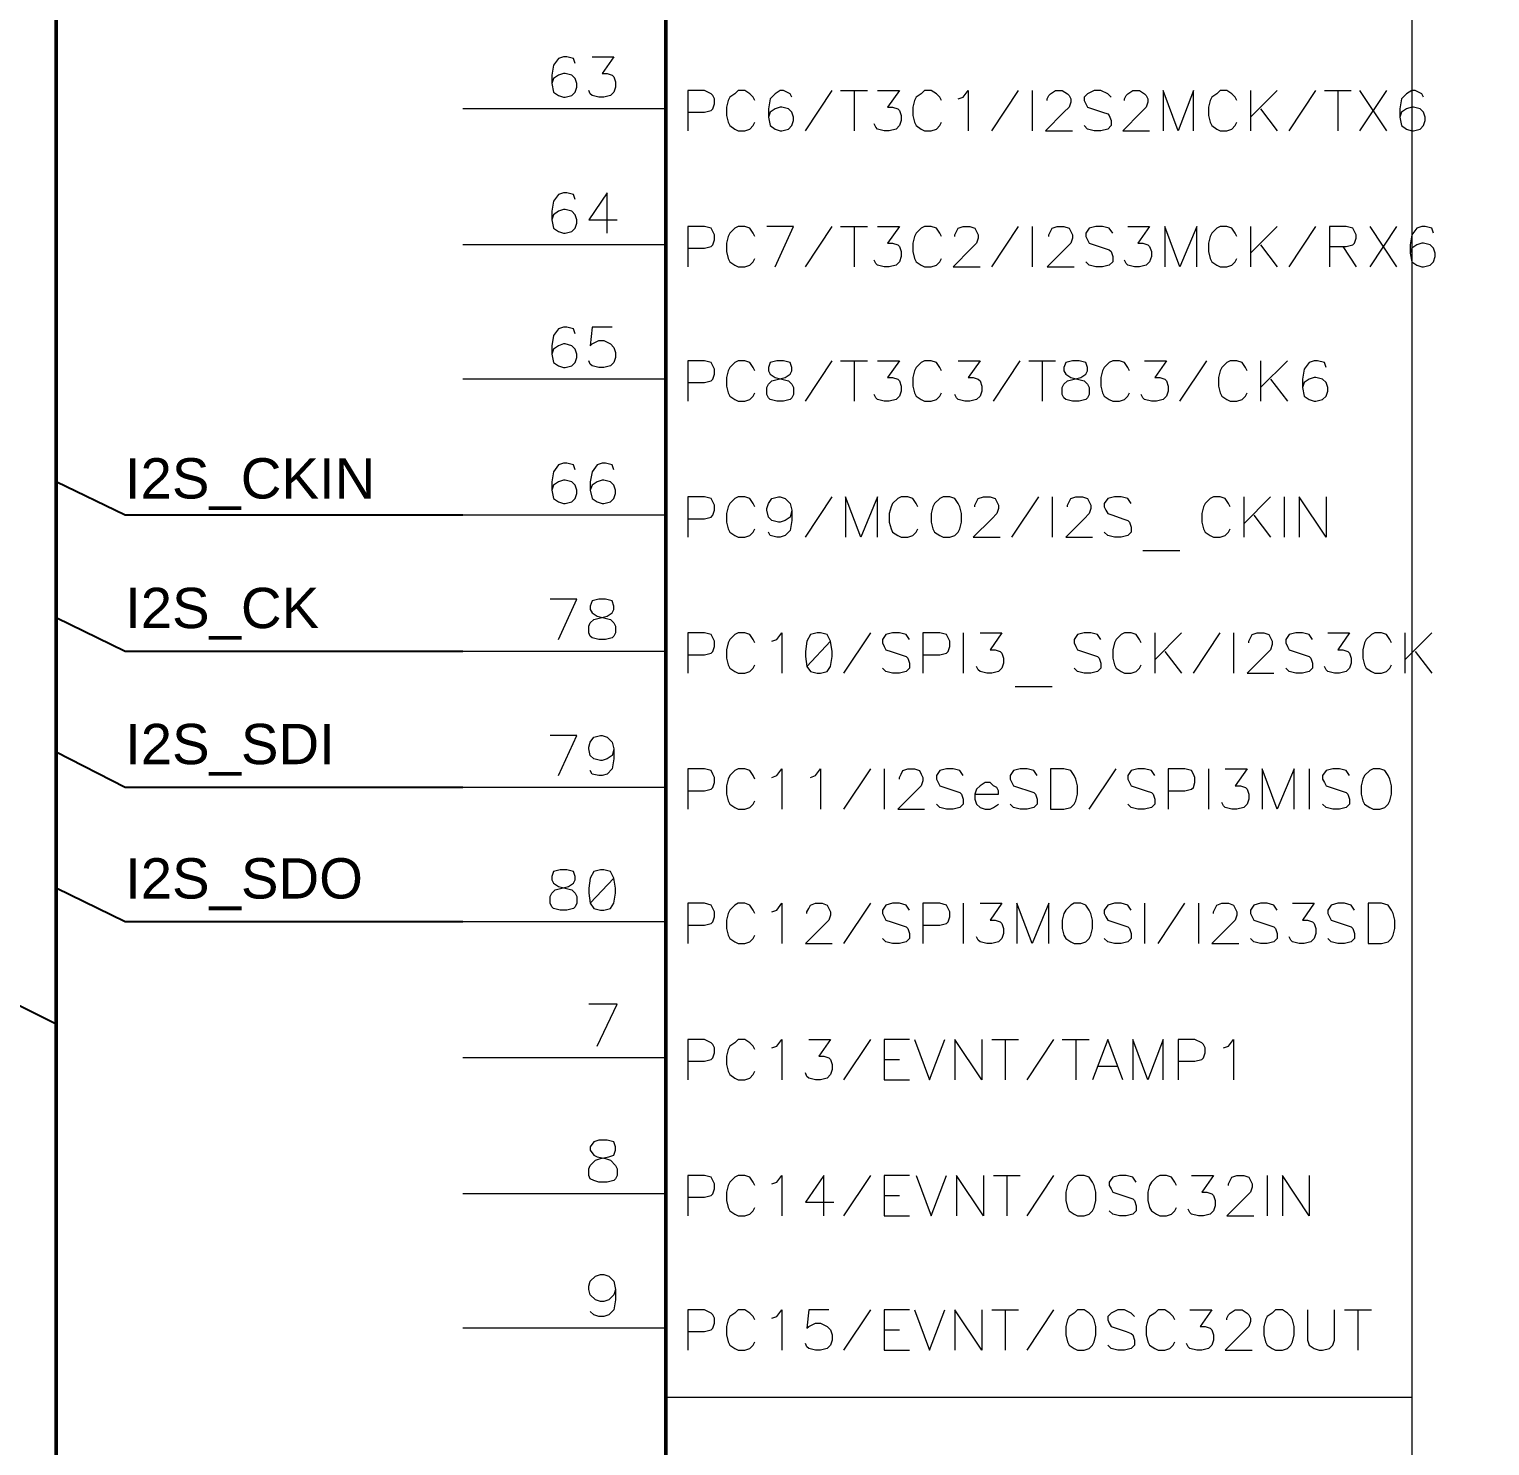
# Model space of a CAD drawing. Header units: millimetres. Extents: x -2024 to 917, y -725 to 13.
# Drawn here: x 778.1 to 814.33, y -153.43 to -118.29 of the extents above; entities that cross this region are included whole.
import ezdxf

# ---------------------------------------------------------------- set-up
doc = ezdxf.new("R2010")
doc.units = ezdxf.units.MM
doc.layers.add('PDF _Геометрия', color=7, linetype='Continuous')
doc.layers.add('Sheet', color=255, linetype='Continuous')
doc.styles.get("Standard").update_dxf_attribs({"font": 'arial.ttf'})

msp = doc.modelspace()

# ---------------------------------------------------------------- linework, layer by layer
at = {"layer": 'PDF _Геометрия', "color": 1, "lineweight": 50}
msp.add_lwpolyline([(839.308, 9.233), (839.308, -162.308), (793.891, -162.308), (793.891, 9.233)], close=True, dxfattribs=at)
at = {"layer": 'PDF _Геометрия', "lineweight": 18}
for points in [[(812.391, 9.233), (812.391, -162.308)], [(791.641, -119.142), (791.6, -119.017), (791.433, -118.975), (791.35, -118.975), (791.225, -119.017), (791.1, -119.183), (791.058, -119.433), (791.058, -119.642), (791.1, -119.85), (791.225, -119.933), (791.35, -119.975), (791.391, -119.975), (791.558, -119.933), (791.641, -119.85), (791.683, -119.725), (791.683, -119.642), (791.641, -119.517), (791.558, -119.433), (791.391, -119.392), (791.35, -119.392), (791.225, -119.433), (791.1, -119.517), (791.058, -119.642)], [(792.058, -118.975), (792.6, -118.975), (792.308, -119.392), (792.433, -119.392), (792.558, -119.433), (792.6, -119.475), (792.641, -119.6), (792.641, -119.725), (792.6, -119.85), (792.516, -119.933), (792.35, -119.975), (792.225, -119.975), (792.058, -119.933), (792.016, -119.892), (791.975, -119.808)], [(794.433, -120.35), (794.85, -120.35), (795.016, -120.308), (795.058, -120.267), (795.1, -120.142), (795.1, -120.017), (795.058, -119.933), (795.016, -119.892), (794.85, -119.808), (794.433, -119.808), (794.433, -120.808)], [(796.1, -120.058), (796.058, -119.975), (795.975, -119.892), (795.85, -119.808), (795.683, -119.808), (795.6, -119.892), (795.475, -119.975), (795.433, -120.058), (795.391, -120.225), (795.391, -120.433), (795.433, -120.6), (795.475, -120.683), (795.6, -120.767), (795.683, -120.808), (795.85, -120.808), (795.975, -120.767), (796.058, -120.683), (796.1, -120.6)], [(797.016, -119.975), (796.975, -119.892), (796.808, -119.808), (796.725, -119.808), (796.6, -119.892), (796.475, -120.017), (796.433, -120.267), (796.433, -120.475), (796.475, -120.683), (796.6, -120.767), (796.725, -120.808), (796.766, -120.808), (796.933, -120.767), (797.016, -120.683), (797.058, -120.558), (797.058, -120.475), (797.016, -120.35), (796.933, -120.267), (796.766, -120.225), (796.725, -120.225), (796.6, -120.267), (796.475, -120.35), (796.433, -120.475)], [(797.35, -120.808), (798.016, -119.808)], [(798.225, -119.808), (798.891, -119.808)], [(798.558, -119.808), (798.558, -120.808)], [(799.141, -119.808), (799.683, -119.808), (799.391, -120.225), (799.516, -120.225), (799.641, -120.267), (799.683, -120.308), (799.725, -120.433), (799.725, -120.558), (799.683, -120.683), (799.6, -120.767), (799.433, -120.808), (799.308, -120.808), (799.141, -120.767), (799.1, -120.725), (799.058, -120.642)], [(800.725, -120.058), (800.683, -119.975), (800.6, -119.892), (800.475, -119.808), (800.308, -119.808), (800.225, -119.892), (800.1, -119.975), (800.058, -120.058), (800.016, -120.225), (800.016, -120.433), (800.058, -120.6), (800.1, -120.683), (800.225, -120.767), (800.308, -120.808), (800.475, -120.808), (800.6, -120.767), (800.683, -120.683), (800.725, -120.6)], [(801.141, -120.017), (801.266, -119.975), (801.391, -119.808), (801.391, -120.808)], [(801.975, -120.808), (802.641, -119.808)], [(802.975, -119.808), (802.975, -120.808)], [(803.35, -120.058), (803.35, -120.017), (803.391, -119.933), (803.433, -119.892), (803.558, -119.808), (803.725, -119.808), (803.85, -119.892), (803.891, -119.933), (803.933, -120.017), (803.933, -120.1), (803.891, -120.225), (803.766, -120.35), (803.308, -120.808), (803.975, -120.808)], [(804.933, -119.975), (804.85, -119.892), (804.683, -119.808), (804.516, -119.808), (804.35, -119.892), (804.266, -119.975), (804.266, -120.058), (804.308, -120.142), (804.35, -120.225), (804.475, -120.267), (804.725, -120.35), (804.85, -120.392), (804.891, -120.433), (804.933, -120.558), (804.933, -120.683), (804.85, -120.767), (804.683, -120.808), (804.516, -120.808), (804.35, -120.767), (804.266, -120.683)], [(805.266, -120.058), (805.266, -120.017), (805.308, -119.933), (805.35, -119.892), (805.475, -119.808), (805.641, -119.808), (805.766, -119.892), (805.808, -119.933), (805.85, -120.017), (805.85, -120.1), (805.808, -120.225), (805.683, -120.35), (805.225, -120.808), (805.891, -120.808)], [(806.975, -120.808), (806.975, -119.808), (806.6, -120.808), (806.225, -119.808), (806.225, -120.808)], [(808.058, -120.058), (808.016, -119.975), (807.933, -119.892), (807.808, -119.808), (807.641, -119.808), (807.558, -119.892), (807.433, -119.975), (807.391, -120.058), (807.35, -120.225), (807.35, -120.433), (807.391, -120.6), (807.433, -120.683), (807.558, -120.767), (807.641, -120.808), (807.808, -120.808), (807.933, -120.767), (808.016, -120.683), (808.058, -120.6)], [(808.391, -119.808), (808.391, -120.808)], [(809.058, -119.808), (808.391, -120.475)], [(809.35, -120.808), (810.016, -119.808)], [(810.225, -119.808), (810.891, -119.808)], [(810.558, -119.808), (810.558, -120.808)], [(811.1, -119.808), (811.766, -120.808)], [(811.766, -119.808), (811.1, -120.808)], [(812.683, -119.975), (812.641, -119.892), (812.475, -119.808), (812.391, -119.808), (812.266, -119.892), (812.141, -120.017), (812.1, -120.267), (812.1, -120.475), (812.141, -120.683), (812.266, -120.767), (812.391, -120.808), (812.433, -120.808), (812.6, -120.767), (812.683, -120.683), (812.725, -120.558), (812.725, -120.475), (812.683, -120.35), (812.6, -120.267), (812.433, -120.225), (812.391, -120.225), (812.266, -120.267), (812.141, -120.35), (812.1, -120.475)], [(808.641, -120.267), (809.058, -120.808)], [(791.641, -122.517), (791.6, -122.392), (791.433, -122.35), (791.35, -122.35), (791.225, -122.392), (791.1, -122.558), (791.058, -122.808), (791.058, -123.017), (791.1, -123.225), (791.225, -123.308), (791.35, -123.35), (791.391, -123.35), (791.558, -123.308), (791.641, -123.225), (791.683, -123.1), (791.683, -123.017), (791.641, -122.892), (791.558, -122.808), (791.391, -122.767), (791.35, -122.767), (791.225, -122.808), (791.1, -122.892), (791.058, -123.017)], [(792.433, -123.35), (792.433, -122.35), (791.975, -123.017), (792.683, -123.017)], [(794.433, -123.725), (794.85, -123.725), (795.016, -123.683), (795.058, -123.642), (795.1, -123.517), (795.1, -123.392), (795.058, -123.308), (795.016, -123.225), (794.85, -123.183), (794.433, -123.183), (794.433, -124.183)], [(796.1, -123.433), (796.058, -123.35), (795.975, -123.225), (795.85, -123.183), (795.683, -123.183), (795.6, -123.225), (795.475, -123.35), (795.433, -123.433), (795.391, -123.6), (795.391, -123.808), (795.433, -123.975), (795.475, -124.058), (795.6, -124.142), (795.683, -124.183), (795.85, -124.183), (795.975, -124.142), (796.058, -124.058), (796.1, -123.975)], [(796.6, -124.183), (797.058, -123.183), (796.391, -123.183)], [(797.35, -124.183), (798.016, -123.183)], [(798.225, -123.183), (798.891, -123.183)], [(798.558, -123.183), (798.558, -124.183)], [(799.141, -123.183), (799.683, -123.183), (799.391, -123.6), (799.516, -123.6), (799.641, -123.642), (799.683, -123.683), (799.725, -123.808), (799.725, -123.933), (799.683, -124.058), (799.6, -124.142), (799.433, -124.183), (799.308, -124.183), (799.141, -124.142), (799.1, -124.1), (799.058, -124.017)], [(800.725, -123.433), (800.683, -123.35), (800.6, -123.225), (800.475, -123.183), (800.308, -123.183), (800.225, -123.225), (800.1, -123.35), (800.058, -123.433), (800.016, -123.6), (800.016, -123.808), (800.058, -123.975), (800.1, -124.058), (800.225, -124.142), (800.308, -124.183), (800.475, -124.183), (800.6, -124.142), (800.683, -124.058), (800.725, -123.975)], [(801.058, -123.433), (801.058, -123.392), (801.1, -123.308), (801.141, -123.225), (801.266, -123.183), (801.433, -123.183), (801.558, -123.225), (801.6, -123.308), (801.641, -123.392), (801.641, -123.475), (801.6, -123.6), (801.475, -123.725), (801.016, -124.183), (801.683, -124.183)], [(801.975, -124.183), (802.641, -123.183)], [(802.975, -123.183), (802.975, -124.183)], [(803.391, -123.433), (803.391, -123.392), (803.433, -123.308), (803.475, -123.225), (803.6, -123.183), (803.766, -123.183), (803.891, -123.225), (803.933, -123.308), (803.975, -123.392), (803.975, -123.475), (803.933, -123.6), (803.808, -123.725), (803.35, -124.183), (804.016, -124.183)], [(804.975, -123.35), (804.891, -123.225), (804.725, -123.183), (804.558, -123.183), (804.391, -123.225), (804.308, -123.35), (804.308, -123.433), (804.35, -123.517), (804.391, -123.6), (804.516, -123.642), (804.766, -123.725), (804.891, -123.767), (804.933, -123.808), (804.975, -123.933), (804.975, -124.058), (804.891, -124.142), (804.725, -124.183), (804.558, -124.183), (804.391, -124.142), (804.308, -124.058)], [(805.35, -123.183), (805.891, -123.183), (805.6, -123.6), (805.725, -123.6), (805.85, -123.642), (805.891, -123.683), (805.933, -123.808), (805.933, -123.933), (805.891, -124.058), (805.808, -124.142), (805.641, -124.183), (805.516, -124.183), (805.35, -124.142), (805.308, -124.1), (805.266, -124.017)], [(807.058, -124.183), (807.058, -123.183), (806.641, -124.183), (806.266, -123.183), (806.266, -124.183)], [(808.058, -123.433), (808.016, -123.35), (807.933, -123.225), (807.808, -123.183), (807.641, -123.183), (807.558, -123.225), (807.433, -123.35), (807.391, -123.433), (807.35, -123.6), (807.35, -123.808), (807.391, -123.975), (807.433, -124.058), (807.558, -124.142), (807.641, -124.183), (807.808, -124.183), (807.933, -124.142), (808.016, -124.058), (808.058, -123.975)], [(808.391, -123.183), (808.391, -124.183)], [(809.058, -123.183), (808.391, -123.85)], [(809.35, -124.183), (810.016, -123.183)], [(810.35, -123.683), (810.766, -123.683), (810.933, -123.642), (810.975, -123.6), (811.016, -123.475), (811.016, -123.392), (810.975, -123.308), (810.933, -123.225), (810.766, -123.183), (810.35, -123.183), (810.35, -124.183)], [(811.35, -123.183), (812.016, -124.183)], [(812.016, -123.183), (811.35, -124.183)], [(812.933, -123.35), (812.891, -123.225), (812.725, -123.183), (812.641, -123.183), (812.516, -123.225), (812.391, -123.392), (812.35, -123.642), (812.35, -123.85), (812.391, -124.058), (812.516, -124.142), (812.641, -124.183), (812.683, -124.183), (812.85, -124.142), (812.933, -124.058), (812.975, -123.933), (812.975, -123.85), (812.933, -123.725), (812.85, -123.642), (812.683, -123.6), (812.641, -123.6), (812.516, -123.642), (812.391, -123.725), (812.35, -123.85)], [(808.641, -123.642), (809.058, -124.183)], [(810.683, -123.683), (811.016, -124.183)], [(791.641, -125.85), (791.6, -125.725), (791.433, -125.683), (791.35, -125.683), (791.225, -125.725), (791.1, -125.892), (791.058, -126.142), (791.058, -126.35), (791.1, -126.558), (791.225, -126.642), (791.35, -126.683), (791.391, -126.683), (791.558, -126.642), (791.641, -126.558), (791.683, -126.433), (791.683, -126.35), (791.641, -126.225), (791.558, -126.142), (791.391, -126.1), (791.35, -126.1), (791.225, -126.142), (791.1, -126.225), (791.058, -126.35)], [(792.558, -125.683), (792.058, -125.683), (792.016, -126.142), (792.058, -126.1), (792.225, -126.017), (792.35, -126.017), (792.516, -126.1), (792.6, -126.183), (792.641, -126.308), (792.641, -126.433), (792.6, -126.558), (792.516, -126.642), (792.35, -126.683), (792.225, -126.683), (792.058, -126.642), (792.016, -126.6), (791.975, -126.517)], [(794.433, -127.058), (794.85, -127.058), (795.016, -127.017), (795.058, -126.975), (795.1, -126.85), (795.1, -126.725), (795.058, -126.642), (795.016, -126.558), (794.85, -126.517), (794.433, -126.517), (794.433, -127.517)], [(796.1, -126.767), (796.058, -126.683), (795.975, -126.558), (795.85, -126.517), (795.683, -126.517), (795.6, -126.558), (795.475, -126.683), (795.433, -126.767), (795.391, -126.933), (795.391, -127.142), (795.433, -127.308), (795.475, -127.392), (795.6, -127.475), (795.683, -127.517), (795.85, -127.517), (795.975, -127.475), (796.058, -127.392), (796.1, -127.308)], [(797.35, -127.517), (798.016, -126.517)], [(798.225, -126.517), (798.891, -126.517)], [(798.558, -126.517), (798.558, -127.517)], [(799.141, -126.517), (799.683, -126.517), (799.391, -126.933), (799.516, -126.933), (799.641, -126.975), (799.683, -127.017), (799.725, -127.142), (799.725, -127.267), (799.683, -127.392), (799.6, -127.475), (799.433, -127.517), (799.308, -127.517), (799.141, -127.475), (799.1, -127.433), (799.058, -127.35)], [(800.725, -126.767), (800.683, -126.683), (800.6, -126.558), (800.475, -126.517), (800.308, -126.517), (800.225, -126.558), (800.1, -126.683), (800.058, -126.767), (800.016, -126.933), (800.016, -127.142), (800.058, -127.308), (800.1, -127.392), (800.225, -127.475), (800.308, -127.517), (800.475, -127.517), (800.6, -127.475), (800.683, -127.392), (800.725, -127.308)], [(801.141, -126.517), (801.683, -126.517), (801.391, -126.933), (801.516, -126.933), (801.641, -126.975), (801.683, -127.017), (801.725, -127.142), (801.725, -127.267), (801.683, -127.392), (801.6, -127.475), (801.433, -127.517), (801.308, -127.517), (801.141, -127.475), (801.1, -127.433), (801.058, -127.35)], [(802.016, -127.517), (802.683, -126.517)], [(802.891, -126.517), (803.558, -126.517)], [(803.225, -126.517), (803.225, -127.517)], [(805.391, -126.767), (805.35, -126.683), (805.266, -126.558), (805.141, -126.517), (804.975, -126.517), (804.891, -126.558), (804.766, -126.683), (804.725, -126.767), (804.683, -126.933), (804.683, -127.142), (804.725, -127.308), (804.766, -127.392), (804.891, -127.475), (804.975, -127.517), (805.141, -127.517), (805.266, -127.475), (805.35, -127.392), (805.391, -127.308)], [(805.766, -126.517), (806.308, -126.517), (806.016, -126.933), (806.141, -126.933), (806.266, -126.975), (806.308, -127.017), (806.35, -127.142), (806.35, -127.267), (806.308, -127.392), (806.225, -127.475), (806.058, -127.517), (805.933, -127.517), (805.766, -127.475), (805.725, -127.433), (805.683, -127.35)], [(806.641, -127.517), (807.308, -126.517)], [(808.308, -126.767), (808.266, -126.683), (808.183, -126.558), (808.058, -126.517), (807.891, -126.517), (807.808, -126.558), (807.683, -126.683), (807.641, -126.767), (807.6, -126.933), (807.6, -127.142), (807.641, -127.308), (807.683, -127.392), (807.808, -127.475), (807.891, -127.517), (808.058, -127.517), (808.183, -127.475), (808.266, -127.392), (808.308, -127.308)], [(808.641, -126.517), (808.641, -127.517)], [(809.308, -126.517), (808.641, -127.183)], [(810.266, -126.683), (810.225, -126.558), (810.058, -126.517), (809.975, -126.517), (809.85, -126.558), (809.725, -126.725), (809.683, -126.975), (809.683, -127.183), (809.725, -127.392), (809.85, -127.475), (809.975, -127.517), (810.016, -127.517), (810.183, -127.475), (810.266, -127.392), (810.308, -127.267), (810.308, -127.183), (810.266, -127.058), (810.183, -126.975), (810.016, -126.933), (809.975, -126.933), (809.85, -126.975), (809.725, -127.058), (809.683, -127.183)], [(808.891, -126.975), (809.308, -127.517)], [(791.641, -129.225), (791.6, -129.1), (791.433, -129.058), (791.35, -129.058), (791.225, -129.1), (791.1, -129.267), (791.058, -129.517), (791.058, -129.725), (791.1, -129.933), (791.225, -130.017), (791.35, -130.058), (791.391, -130.058), (791.558, -130.017), (791.641, -129.933), (791.683, -129.808), (791.683, -129.725), (791.641, -129.6), (791.558, -129.517), (791.391, -129.475), (791.35, -129.475), (791.225, -129.517), (791.1, -129.6), (791.058, -129.725)], [(792.6, -129.225), (792.558, -129.1), (792.391, -129.058), (792.308, -129.058), (792.183, -129.1), (792.058, -129.267), (792.016, -129.517), (792.016, -129.725), (792.058, -129.933), (792.183, -130.017), (792.308, -130.058), (792.35, -130.058), (792.516, -130.017), (792.6, -129.933), (792.641, -129.808), (792.641, -129.725), (792.6, -129.6), (792.516, -129.517), (792.35, -129.475), (792.308, -129.475), (792.183, -129.517), (792.058, -129.6), (792.016, -129.725)], [(794.433, -130.433), (794.85, -130.433), (795.016, -130.392), (795.058, -130.35), (795.1, -130.225), (795.1, -130.1), (795.058, -130.017), (795.016, -129.933), (794.85, -129.892), (794.433, -129.892), (794.433, -130.892)], [(796.1, -130.142), (796.058, -130.058), (795.975, -129.933), (795.85, -129.892), (795.683, -129.892), (795.6, -129.933), (795.475, -130.058), (795.433, -130.142), (795.391, -130.308), (795.391, -130.517), (795.433, -130.683), (795.475, -130.767), (795.6, -130.85), (795.683, -130.892), (795.85, -130.892), (795.975, -130.85), (796.058, -130.767), (796.1, -130.683)], [(797.016, -130.225), (796.975, -130.392), (796.85, -130.475), (796.725, -130.517), (796.683, -130.517), (796.516, -130.475), (796.433, -130.392), (796.391, -130.225), (796.391, -130.183), (796.433, -130.058), (796.516, -129.933), (796.683, -129.892), (796.725, -129.892), (796.85, -129.933), (796.975, -130.058), (797.016, -130.225), (797.016, -130.475), (796.975, -130.725), (796.85, -130.85), (796.725, -130.892), (796.641, -130.892), (796.475, -130.85), (796.433, -130.767)], [(797.35, -130.892), (798.016, -129.892)], [(799.141, -130.892), (799.141, -129.892), (798.725, -130.892), (798.35, -129.892), (798.35, -130.892)], [(800.141, -130.142), (800.1, -130.058), (800.016, -129.933), (799.891, -129.892), (799.725, -129.892), (799.641, -129.933), (799.516, -130.058), (799.475, -130.142), (799.433, -130.308), (799.433, -130.517), (799.475, -130.683), (799.516, -130.767), (799.641, -130.85), (799.725, -130.892), (799.891, -130.892), (800.016, -130.85), (800.1, -130.767), (800.141, -130.683)], [(801.558, -130.142), (801.558, -130.1), (801.6, -130.017), (801.641, -129.933), (801.766, -129.892), (801.933, -129.892), (802.058, -129.933), (802.1, -130.017), (802.141, -130.1), (802.141, -130.183), (802.1, -130.308), (801.975, -130.433), (801.516, -130.892), (802.183, -130.892)], [(802.475, -130.892), (803.141, -129.892)], [(803.475, -129.892), (803.475, -130.892)], [(803.85, -130.142), (803.85, -130.1), (803.891, -130.017), (803.933, -129.933), (804.058, -129.892), (804.225, -129.892), (804.35, -129.933), (804.391, -130.017), (804.433, -130.1), (804.433, -130.183), (804.391, -130.308), (804.266, -130.433), (803.808, -130.892), (804.475, -130.892)], [(805.433, -130.058), (805.35, -129.933), (805.183, -129.892), (805.016, -129.892), (804.85, -129.933), (804.766, -130.058), (804.766, -130.142), (804.808, -130.225), (804.85, -130.308), (804.975, -130.35), (805.225, -130.433), (805.35, -130.475), (805.391, -130.517), (805.433, -130.642), (805.433, -130.767), (805.35, -130.85), (805.183, -130.892), (805.016, -130.892), (804.85, -130.85), (804.766, -130.767)], [(807.891, -130.142), (807.85, -130.058), (807.766, -129.933), (807.641, -129.892), (807.475, -129.892), (807.391, -129.933), (807.266, -130.058), (807.225, -130.142), (807.183, -130.308), (807.183, -130.517), (807.225, -130.683), (807.266, -130.767), (807.391, -130.85), (807.475, -130.892), (807.641, -130.892), (807.766, -130.85), (807.85, -130.767), (807.891, -130.683)], [(808.225, -129.892), (808.225, -130.892)], [(808.891, -129.892), (808.225, -130.558)], [(809.225, -129.892), (809.225, -130.892)], [(810.266, -129.892), (810.266, -130.892), (809.6, -129.892), (809.6, -130.892)], [(808.475, -130.35), (808.891, -130.892)], [(805.725, -131.225), (806.641, -131.225)], [(791.225, -133.433), (791.683, -132.433), (791.016, -132.433)], [(794.433, -133.808), (794.85, -133.808), (795.016, -133.767), (795.058, -133.725), (795.1, -133.6), (795.1, -133.475), (795.058, -133.392), (795.016, -133.308), (794.85, -133.267), (794.433, -133.267), (794.433, -134.267)], [(796.1, -133.517), (796.058, -133.433), (795.975, -133.308), (795.85, -133.267), (795.683, -133.267), (795.6, -133.308), (795.475, -133.433), (795.433, -133.517), (795.391, -133.683), (795.391, -133.892), (795.433, -134.058), (795.475, -134.142), (795.6, -134.225), (795.683, -134.267), (795.85, -134.267), (795.975, -134.225), (796.058, -134.142), (796.1, -134.058)], [(796.516, -133.475), (796.641, -133.433), (796.766, -133.267), (796.766, -134.267)], [(798.308, -134.267), (798.975, -133.267)], [(799.933, -133.433), (799.85, -133.308), (799.683, -133.267), (799.516, -133.267), (799.35, -133.308), (799.266, -133.433), (799.266, -133.517), (799.308, -133.6), (799.35, -133.683), (799.475, -133.725), (799.725, -133.808), (799.85, -133.85), (799.891, -133.892), (799.933, -134.017), (799.933, -134.142), (799.85, -134.225), (799.683, -134.267), (799.516, -134.267), (799.35, -134.225), (799.266, -134.142)], [(800.266, -133.808), (800.683, -133.808), (800.85, -133.767), (800.891, -133.725), (800.933, -133.6), (800.933, -133.475), (800.891, -133.392), (800.85, -133.308), (800.683, -133.267), (800.266, -133.267), (800.266, -134.267)], [(801.266, -133.267), (801.266, -134.267)], [(801.683, -133.267), (802.225, -133.267), (801.933, -133.683), (802.058, -133.683), (802.183, -133.725), (802.225, -133.767), (802.266, -133.892), (802.266, -134.017), (802.225, -134.142), (802.141, -134.225), (801.975, -134.267), (801.85, -134.267), (801.683, -134.225), (801.641, -134.183), (801.6, -134.1)], [(804.683, -133.433), (804.6, -133.308), (804.433, -133.267), (804.266, -133.267), (804.1, -133.308), (804.016, -133.433), (804.016, -133.517), (804.058, -133.6), (804.1, -133.683), (804.225, -133.725), (804.475, -133.808), (804.6, -133.85), (804.641, -133.892), (804.683, -134.017), (804.683, -134.142), (804.6, -134.225), (804.433, -134.267), (804.266, -134.267), (804.1, -134.225), (804.016, -134.142)], [(805.683, -133.517), (805.641, -133.433), (805.558, -133.308), (805.433, -133.267), (805.266, -133.267), (805.183, -133.308), (805.058, -133.433), (805.016, -133.517), (804.975, -133.683), (804.975, -133.892), (805.016, -134.058), (805.058, -134.142), (805.183, -134.225), (805.266, -134.267), (805.433, -134.267), (805.558, -134.225), (805.641, -134.142), (805.683, -134.058)], [(806.016, -133.267), (806.016, -134.267)], [(806.683, -133.267), (806.016, -133.933)], [(806.975, -134.267), (807.641, -133.267)], [(807.975, -133.267), (807.975, -134.267)], [(808.35, -133.517), (808.35, -133.475), (808.391, -133.392), (808.433, -133.308), (808.558, -133.267), (808.725, -133.267), (808.85, -133.308), (808.891, -133.392), (808.933, -133.475), (808.933, -133.558), (808.891, -133.683), (808.766, -133.808), (808.308, -134.267), (808.975, -134.267)], [(809.933, -133.433), (809.85, -133.308), (809.683, -133.267), (809.516, -133.267), (809.35, -133.308), (809.266, -133.433), (809.266, -133.517), (809.308, -133.6), (809.35, -133.683), (809.475, -133.725), (809.725, -133.808), (809.85, -133.85), (809.891, -133.892), (809.933, -134.017), (809.933, -134.142), (809.85, -134.225), (809.683, -134.267), (809.516, -134.267), (809.35, -134.225), (809.266, -134.142)], [(810.308, -133.267), (810.85, -133.267), (810.558, -133.683), (810.683, -133.683), (810.808, -133.725), (810.85, -133.767), (810.891, -133.892), (810.891, -134.017), (810.85, -134.142), (810.766, -134.225), (810.6, -134.267), (810.475, -134.267), (810.308, -134.225), (810.266, -134.183), (810.225, -134.1)], [(811.891, -133.517), (811.85, -133.433), (811.766, -133.308), (811.641, -133.267), (811.475, -133.267), (811.391, -133.308), (811.266, -133.433), (811.225, -133.517), (811.183, -133.683), (811.183, -133.892), (811.225, -134.058), (811.266, -134.142), (811.391, -134.225), (811.475, -134.267), (811.641, -134.267), (811.766, -134.225), (811.85, -134.142), (811.891, -134.058)], [(812.225, -133.267), (812.225, -134.267)], [(812.891, -133.267), (812.225, -133.933)], [(797.975, -133.475), (797.391, -134.1)], [(806.266, -133.725), (806.683, -134.267)], [(812.475, -133.725), (812.891, -134.267)], [(802.558, -134.6), (803.475, -134.6)], [(791.225, -136.808), (791.683, -135.808), (791.016, -135.808)], [(792.6, -136.142), (792.558, -136.308), (792.433, -136.392), (792.308, -136.433), (792.266, -136.433), (792.1, -136.392), (792.016, -136.308), (791.975, -136.142), (791.975, -136.1), (792.016, -135.975), (792.1, -135.85), (792.266, -135.808), (792.308, -135.808), (792.433, -135.85), (792.558, -135.975), (792.6, -136.142), (792.6, -136.392), (792.558, -136.642), (792.433, -136.767), (792.308, -136.808), (792.225, -136.808), (792.058, -136.767), (792.016, -136.683)], [(794.433, -137.183), (794.85, -137.183), (795.016, -137.142), (795.058, -137.1), (795.1, -136.975), (795.1, -136.85), (795.058, -136.767), (795.016, -136.683), (794.85, -136.642), (794.433, -136.642), (794.433, -137.642)], [(796.1, -136.892), (796.058, -136.808), (795.975, -136.683), (795.85, -136.642), (795.683, -136.642), (795.6, -136.683), (795.475, -136.808), (795.433, -136.892), (795.391, -137.058), (795.391, -137.267), (795.433, -137.433), (795.475, -137.517), (795.6, -137.6), (795.683, -137.642), (795.85, -137.642), (795.975, -137.6), (796.058, -137.517), (796.1, -137.433)], [(796.516, -136.85), (796.641, -136.808), (796.766, -136.642), (796.766, -137.642)], [(797.475, -136.85), (797.6, -136.808), (797.725, -136.642), (797.725, -137.642)], [(798.308, -137.642), (798.975, -136.642)], [(799.308, -136.642), (799.308, -137.642)], [(799.683, -136.892), (799.683, -136.85), (799.725, -136.767), (799.766, -136.683), (799.891, -136.642), (800.058, -136.642), (800.183, -136.683), (800.225, -136.767), (800.266, -136.85), (800.266, -136.933), (800.225, -137.058), (800.1, -137.183), (799.641, -137.642), (800.308, -137.642)], [(801.266, -136.808), (801.183, -136.683), (801.016, -136.642), (800.85, -136.642), (800.683, -136.683), (800.6, -136.808), (800.6, -136.892), (800.641, -136.975), (800.683, -137.058), (800.808, -137.1), (801.058, -137.183), (801.183, -137.225), (801.225, -137.267), (801.266, -137.392), (801.266, -137.517), (801.183, -137.6), (801.016, -137.642), (800.85, -137.642), (800.683, -137.6), (800.6, -137.517)], [(803.1, -136.808), (803.016, -136.683), (802.85, -136.642), (802.683, -136.642), (802.516, -136.683), (802.433, -136.808), (802.433, -136.892), (802.475, -136.975), (802.516, -137.058), (802.641, -137.1), (802.891, -137.183), (803.016, -137.225), (803.058, -137.267), (803.1, -137.392), (803.1, -137.517), (803.016, -137.6), (802.85, -137.642), (802.683, -137.642), (802.516, -137.6), (802.433, -137.517)], [(804.391, -137.642), (805.058, -136.642)], [(806.016, -136.808), (805.933, -136.683), (805.766, -136.642), (805.6, -136.642), (805.433, -136.683), (805.35, -136.808), (805.35, -136.892), (805.391, -136.975), (805.433, -137.058), (805.558, -137.1), (805.808, -137.183), (805.933, -137.225), (805.975, -137.267), (806.016, -137.392), (806.016, -137.517), (805.933, -137.6), (805.766, -137.642), (805.6, -137.642), (805.433, -137.6), (805.35, -137.517)], [(806.35, -137.183), (806.766, -137.183), (806.933, -137.142), (806.975, -137.1), (807.016, -136.975), (807.016, -136.85), (806.975, -136.767), (806.933, -136.683), (806.766, -136.642), (806.35, -136.642), (806.35, -137.642)], [(807.35, -136.642), (807.35, -137.642)], [(807.766, -136.642), (808.308, -136.642), (808.016, -137.058), (808.141, -137.058), (808.266, -137.1), (808.308, -137.142), (808.35, -137.267), (808.35, -137.392), (808.308, -137.517), (808.225, -137.6), (808.058, -137.642), (807.933, -137.642), (807.766, -137.6), (807.725, -137.558), (807.683, -137.475)], [(809.475, -137.642), (809.475, -136.642), (809.058, -137.642), (808.683, -136.642), (808.683, -137.642)], [(809.85, -136.642), (809.85, -137.642)], [(810.85, -136.808), (810.766, -136.683), (810.6, -136.642), (810.433, -136.642), (810.266, -136.683), (810.183, -136.808), (810.183, -136.892), (810.225, -136.975), (810.266, -137.058), (810.391, -137.1), (810.641, -137.183), (810.766, -137.225), (810.808, -137.267), (810.85, -137.392), (810.85, -137.517), (810.766, -137.6), (810.6, -137.642), (810.433, -137.642), (810.266, -137.6), (810.183, -137.517)], [(801.558, -137.267), (802.141, -137.267), (802.141, -137.183), (802.1, -137.1), (802.016, -137.058), (801.933, -136.975), (801.808, -136.975), (801.683, -137.058), (801.6, -137.142), (801.558, -137.267), (801.558, -137.392), (801.6, -137.517), (801.683, -137.6), (801.808, -137.642), (801.933, -137.642), (802.016, -137.6), (802.141, -137.517)], [(792.6, -139.35), (792.016, -139.975)], [(794.433, -140.517), (794.85, -140.517), (795.016, -140.475), (795.058, -140.433), (795.1, -140.308), (795.1, -140.183), (795.058, -140.1), (795.016, -140.017), (794.85, -139.975), (794.433, -139.975), (794.433, -140.975)], [(796.1, -140.225), (796.058, -140.142), (795.975, -140.017), (795.85, -139.975), (795.683, -139.975), (795.6, -140.017), (795.475, -140.142), (795.433, -140.225), (795.391, -140.392), (795.391, -140.6), (795.433, -140.767), (795.475, -140.85), (795.6, -140.933), (795.683, -140.975), (795.85, -140.975), (795.975, -140.933), (796.058, -140.85), (796.1, -140.767)], [(796.516, -140.183), (796.641, -140.142), (796.766, -139.975), (796.766, -140.975)], [(797.391, -140.225), (797.391, -140.183), (797.433, -140.1), (797.475, -140.017), (797.6, -139.975), (797.766, -139.975), (797.891, -140.017), (797.933, -140.1), (797.975, -140.183), (797.975, -140.267), (797.933, -140.392), (797.808, -140.517), (797.35, -140.975), (798.016, -140.975)], [(798.308, -140.975), (798.975, -139.975)], [(799.933, -140.142), (799.85, -140.017), (799.683, -139.975), (799.516, -139.975), (799.35, -140.017), (799.266, -140.142), (799.266, -140.225), (799.308, -140.308), (799.35, -140.392), (799.475, -140.433), (799.725, -140.517), (799.85, -140.558), (799.891, -140.6), (799.933, -140.725), (799.933, -140.85), (799.85, -140.933), (799.683, -140.975), (799.516, -140.975), (799.35, -140.933), (799.266, -140.85)], [(800.266, -140.517), (800.683, -140.517), (800.85, -140.475), (800.891, -140.433), (800.933, -140.308), (800.933, -140.183), (800.891, -140.1), (800.85, -140.017), (800.683, -139.975), (800.266, -139.975), (800.266, -140.975)], [(801.266, -139.975), (801.266, -140.975)], [(801.683, -139.975), (802.225, -139.975), (801.933, -140.392), (802.058, -140.392), (802.183, -140.433), (802.225, -140.475), (802.266, -140.6), (802.266, -140.725), (802.225, -140.85), (802.141, -140.933), (801.975, -140.975), (801.85, -140.975), (801.683, -140.933), (801.641, -140.892), (801.6, -140.808)], [(803.391, -140.975), (803.391, -139.975), (802.975, -140.975), (802.6, -139.975), (802.6, -140.975)], [(805.433, -140.142), (805.35, -140.017), (805.183, -139.975), (805.016, -139.975), (804.85, -140.017), (804.766, -140.142), (804.766, -140.225), (804.808, -140.308), (804.85, -140.392), (804.975, -140.433), (805.225, -140.517), (805.35, -140.558), (805.391, -140.6), (805.433, -140.725), (805.433, -140.85), (805.35, -140.933), (805.183, -140.975), (805.016, -140.975), (804.85, -140.933), (804.766, -140.85)], [(805.766, -139.975), (805.766, -140.975)], [(806.1, -140.975), (806.766, -139.975)], [(807.1, -139.975), (807.1, -140.975)], [(807.475, -140.225), (807.475, -140.183), (807.516, -140.1), (807.558, -140.017), (807.683, -139.975), (807.85, -139.975), (807.975, -140.017), (808.016, -140.1), (808.058, -140.183), (808.058, -140.267), (808.016, -140.392), (807.891, -140.517), (807.433, -140.975), (808.1, -140.975)], [(809.058, -140.142), (808.975, -140.017), (808.808, -139.975), (808.641, -139.975), (808.475, -140.017), (808.391, -140.142), (808.391, -140.225), (808.433, -140.308), (808.475, -140.392), (808.6, -140.433), (808.85, -140.517), (808.975, -140.558), (809.016, -140.6), (809.058, -140.725), (809.058, -140.85), (808.975, -140.933), (808.808, -140.975), (808.641, -140.975), (808.475, -140.933), (808.391, -140.85)], [(809.433, -139.975), (809.975, -139.975), (809.683, -140.392), (809.808, -140.392), (809.933, -140.433), (809.975, -140.475), (810.016, -140.6), (810.016, -140.725), (809.975, -140.85), (809.891, -140.933), (809.725, -140.975), (809.6, -140.975), (809.433, -140.933), (809.391, -140.892), (809.35, -140.808)], [(810.975, -140.142), (810.891, -140.017), (810.725, -139.975), (810.558, -139.975), (810.391, -140.017), (810.308, -140.142), (810.308, -140.225), (810.35, -140.308), (810.391, -140.392), (810.516, -140.433), (810.766, -140.517), (810.891, -140.558), (810.933, -140.6), (810.975, -140.725), (810.975, -140.85), (810.891, -140.933), (810.725, -140.975), (810.558, -140.975), (810.391, -140.933), (810.308, -140.85)], [(792.183, -143.517), (792.683, -142.475), (791.975, -142.475)], [(794.433, -143.892), (794.85, -143.892), (795.016, -143.85), (795.058, -143.808), (795.1, -143.683), (795.1, -143.558), (795.058, -143.475), (795.016, -143.433), (794.85, -143.35), (794.433, -143.35), (794.433, -144.35)], [(796.1, -143.6), (796.058, -143.517), (795.975, -143.433), (795.85, -143.35), (795.683, -143.35), (795.6, -143.433), (795.475, -143.517), (795.433, -143.6), (795.391, -143.767), (795.391, -143.975), (795.433, -144.142), (795.475, -144.225), (795.6, -144.308), (795.683, -144.35), (795.85, -144.35), (795.975, -144.308), (796.058, -144.225), (796.1, -144.142)], [(796.516, -143.558), (796.641, -143.517), (796.766, -143.35), (796.766, -144.35)], [(797.433, -143.35), (797.975, -143.35), (797.683, -143.767), (797.808, -143.767), (797.933, -143.808), (797.975, -143.85), (798.016, -143.975), (798.016, -144.1), (797.975, -144.225), (797.891, -144.308), (797.725, -144.35), (797.6, -144.35), (797.433, -144.308), (797.391, -144.267), (797.35, -144.183)], [(798.308, -144.35), (798.975, -143.35)], [(799.933, -143.35), (799.308, -143.35), (799.308, -144.35), (799.933, -144.35)], [(800.058, -143.35), (800.433, -144.35), (800.808, -143.35)], [(801.725, -143.35), (801.725, -144.35), (801.058, -143.35), (801.058, -144.35)], [(801.975, -143.35), (802.641, -143.35)], [(802.308, -143.35), (802.308, -144.35)], [(802.85, -144.35), (803.516, -143.35)], [(803.725, -143.35), (804.391, -143.35)], [(804.058, -143.35), (804.058, -144.35)], [(805.225, -144.35), (804.85, -143.35), (804.475, -144.35)], [(806.225, -144.35), (806.225, -143.35), (805.85, -144.35), (805.475, -143.35), (805.475, -144.35)], [(806.6, -143.892), (807.016, -143.892), (807.183, -143.85), (807.225, -143.808), (807.266, -143.683), (807.266, -143.558), (807.225, -143.475), (807.183, -143.433), (807.016, -143.35), (806.6, -143.35), (806.6, -144.35)], [(807.725, -143.558), (807.85, -143.517), (807.975, -143.35), (807.975, -144.35)], [(799.308, -143.85), (799.683, -143.85)], [(804.6, -144.017), (805.1, -144.017)], [(794.433, -147.267), (794.85, -147.267), (795.016, -147.225), (795.058, -147.183), (795.1, -147.058), (795.1, -146.933), (795.058, -146.85), (795.016, -146.767), (794.85, -146.725), (794.433, -146.725), (794.433, -147.725)], [(796.1, -146.975), (796.058, -146.892), (795.975, -146.767), (795.85, -146.725), (795.683, -146.725), (795.6, -146.767), (795.475, -146.892), (795.433, -146.975), (795.391, -147.142), (795.391, -147.35), (795.433, -147.517), (795.475, -147.6), (795.6, -147.683), (795.683, -147.725), (795.85, -147.725), (795.975, -147.683), (796.058, -147.6), (796.1, -147.517)], [(796.516, -146.933), (796.641, -146.892), (796.766, -146.725), (796.766, -147.725)], [(797.808, -147.725), (797.808, -146.725), (797.35, -147.392), (798.058, -147.392)], [(798.308, -147.725), (798.975, -146.725)], [(799.933, -146.725), (799.308, -146.725), (799.308, -147.725), (799.933, -147.725)], [(800.1, -146.725), (800.475, -147.725), (800.85, -146.725)], [(801.766, -146.725), (801.766, -147.725), (801.1, -146.725), (801.1, -147.725)], [(802.016, -146.725), (802.683, -146.725)], [(802.35, -146.725), (802.35, -147.725)], [(802.85, -147.725), (803.516, -146.725)], [(805.558, -146.892), (805.475, -146.767), (805.308, -146.725), (805.141, -146.725), (804.975, -146.767), (804.891, -146.892), (804.891, -146.975), (804.933, -147.058), (804.975, -147.142), (805.1, -147.183), (805.35, -147.267), (805.475, -147.308), (805.516, -147.35), (805.558, -147.475), (805.558, -147.6), (805.475, -147.683), (805.308, -147.725), (805.141, -147.725), (804.975, -147.683), (804.891, -147.6)], [(806.558, -146.975), (806.516, -146.892), (806.433, -146.767), (806.308, -146.725), (806.141, -146.725), (806.058, -146.767), (805.933, -146.892), (805.891, -146.975), (805.85, -147.142), (805.85, -147.35), (805.891, -147.517), (805.933, -147.6), (806.058, -147.683), (806.141, -147.725), (806.308, -147.725), (806.433, -147.683), (806.516, -147.6), (806.558, -147.517)], [(806.933, -146.725), (807.475, -146.725), (807.183, -147.142), (807.308, -147.142), (807.433, -147.183), (807.475, -147.225), (807.516, -147.35), (807.516, -147.475), (807.475, -147.6), (807.391, -147.683), (807.225, -147.725), (807.1, -147.725), (806.933, -147.683), (806.891, -147.642), (806.85, -147.558)], [(807.85, -146.975), (807.85, -146.933), (807.891, -146.85), (807.933, -146.767), (808.058, -146.725), (808.225, -146.725), (808.35, -146.767), (808.391, -146.85), (808.433, -146.933), (808.433, -147.017), (808.391, -147.142), (808.266, -147.267), (807.808, -147.725), (808.475, -147.725)], [(808.808, -146.725), (808.808, -147.725)], [(809.85, -146.725), (809.85, -147.725), (809.183, -146.725), (809.183, -147.725)], [(799.308, -147.225), (799.683, -147.225)], [(792.641, -149.558), (792.6, -149.683), (792.475, -149.808), (792.35, -149.85), (792.266, -149.85), (792.141, -149.808), (792.016, -149.683), (791.975, -149.558), (791.975, -149.475), (792.016, -149.35), (792.141, -149.225), (792.266, -149.183), (792.35, -149.183), (792.475, -149.225), (792.6, -149.35), (792.641, -149.558), (792.641, -149.808), (792.6, -150.058), (792.475, -150.183), (792.35, -150.225), (792.225, -150.225), (792.1, -150.183), (792.016, -150.1)], [(794.433, -150.6), (794.85, -150.6), (795.016, -150.558), (795.058, -150.517), (795.1, -150.392), (795.1, -150.267), (795.058, -150.183), (795.016, -150.142), (794.85, -150.058), (794.433, -150.058), (794.433, -151.058)], [(796.1, -150.308), (796.058, -150.225), (795.975, -150.142), (795.85, -150.058), (795.683, -150.058), (795.6, -150.142), (795.475, -150.225), (795.433, -150.308), (795.391, -150.475), (795.391, -150.683), (795.433, -150.85), (795.475, -150.933), (795.6, -151.017), (795.683, -151.058), (795.85, -151.058), (795.975, -151.017), (796.058, -150.933), (796.1, -150.85)], [(796.516, -150.267), (796.641, -150.225), (796.766, -150.058), (796.766, -151.058)], [(797.933, -150.058), (797.433, -150.058), (797.391, -150.517), (797.433, -150.475), (797.6, -150.392), (797.725, -150.392), (797.891, -150.475), (797.975, -150.558), (798.016, -150.683), (798.016, -150.808), (797.975, -150.933), (797.891, -151.017), (797.725, -151.058), (797.6, -151.058), (797.433, -151.017), (797.391, -150.975), (797.35, -150.892)], [(798.308, -151.058), (798.975, -150.058)], [(799.933, -150.058), (799.308, -150.058), (799.308, -151.058), (799.933, -151.058)], [(800.058, -150.058), (800.433, -151.058), (800.808, -150.058)], [(801.725, -150.058), (801.725, -151.058), (801.058, -150.058), (801.058, -151.058)], [(801.975, -150.058), (802.641, -150.058)], [(802.308, -150.058), (802.308, -151.058)], [(802.85, -151.058), (803.516, -150.058)], [(805.516, -150.225), (805.433, -150.142), (805.266, -150.058), (805.1, -150.058), (804.933, -150.142), (804.85, -150.225), (804.85, -150.308), (804.891, -150.392), (804.933, -150.475), (805.058, -150.517), (805.308, -150.6), (805.433, -150.642), (805.475, -150.683), (805.516, -150.808), (805.516, -150.933), (805.433, -151.017), (805.266, -151.058), (805.1, -151.058), (804.933, -151.017), (804.85, -150.933)], [(806.516, -150.308), (806.475, -150.225), (806.391, -150.142), (806.266, -150.058), (806.1, -150.058), (806.016, -150.142), (805.891, -150.225), (805.85, -150.308), (805.808, -150.475), (805.808, -150.683), (805.85, -150.85), (805.891, -150.933), (806.016, -151.017), (806.1, -151.058), (806.266, -151.058), (806.391, -151.017), (806.475, -150.933), (806.516, -150.85)], [(806.891, -150.058), (807.433, -150.058), (807.141, -150.475), (807.266, -150.475), (807.391, -150.517), (807.433, -150.558), (807.475, -150.683), (807.475, -150.808), (807.433, -150.933), (807.35, -151.017), (807.183, -151.058), (807.058, -151.058), (806.891, -151.017), (806.85, -150.975), (806.808, -150.892)], [(807.808, -150.308), (807.808, -150.267), (807.85, -150.183), (807.891, -150.142), (808.016, -150.058), (808.183, -150.058), (808.308, -150.142), (808.35, -150.183), (808.391, -150.267), (808.391, -150.35), (808.35, -150.475), (808.225, -150.6), (807.766, -151.058), (808.433, -151.058)], [(809.808, -150.058), (809.808, -150.808), (809.85, -150.933), (809.975, -151.017), (810.1, -151.058), (810.183, -151.058), (810.35, -151.017), (810.433, -150.933), (810.475, -150.808), (810.475, -150.058)], [(810.725, -150.058), (811.391, -150.058)], [(811.058, -150.058), (811.058, -151.058)], [(799.308, -150.558), (799.683, -150.558)], [(793.891, -152.225), (812.391, -152.225)]]:
    msp.add_lwpolyline(points, dxfattribs=at)
at = {"layer": 'PDF _Геометрия', "lineweight": 50}
msp.add_lwpolyline([(778.766, -83.267), (778.766, -86.642), (778.766, -89.975), (778.766, -93.35), (778.766, -95.058), (778.766, -96.725), (778.766, -103.433), (778.766, -105.975), (778.766, -106.808), (778.766, -110.183), (778.766, -130.35), (778.766, -133.725), (778.766, -137.1), (778.766, -140.433), (778.766, -142.142), (778.766, -155.558), (778.766, -161.475)], dxfattribs=at)
at = {"layer": 'PDF _Геометрия', "lineweight": 5}
for points in [[(793.891, -120.267), (788.85, -120.267)], [(793.891, -123.642), (788.85, -123.642)], [(793.891, -126.975), (788.85, -126.975)], [(793.891, -130.35), (788.85, -130.35)], [(793.891, -133.725), (788.85, -133.725)], [(793.891, -137.1), (788.85, -137.1)], [(793.891, -140.433), (788.85, -140.433)], [(793.891, -143.808), (788.85, -143.808)], [(793.891, -147.183), (788.85, -147.183)], [(793.891, -150.517), (788.85, -150.517)]]:
    msp.add_lwpolyline(points, dxfattribs=at)
at = {"layer": 'PDF _Геометрия', "lineweight": 18}
for points in [[(796.641, -126.517), (796.475, -126.558), (796.433, -126.683), (796.433, -126.767), (796.475, -126.85), (796.6, -126.933), (796.766, -126.975), (796.933, -127.017), (797.016, -127.1), (797.058, -127.183), (797.058, -127.35), (797.016, -127.433), (796.975, -127.475), (796.808, -127.517), (796.641, -127.517), (796.475, -127.475), (796.433, -127.433), (796.391, -127.35), (796.391, -127.183), (796.433, -127.1), (796.516, -127.017), (796.683, -126.975), (796.85, -126.933), (796.975, -126.85), (797.016, -126.767), (797.016, -126.683), (796.975, -126.558), (796.808, -126.517)], [(803.975, -126.517), (803.808, -126.558), (803.766, -126.683), (803.766, -126.767), (803.808, -126.85), (803.933, -126.933), (804.1, -126.975), (804.266, -127.017), (804.35, -127.1), (804.391, -127.183), (804.391, -127.35), (804.35, -127.433), (804.308, -127.475), (804.141, -127.517), (803.975, -127.517), (803.808, -127.475), (803.766, -127.433), (803.725, -127.35), (803.725, -127.183), (803.766, -127.1), (803.85, -127.017), (804.016, -126.975), (804.183, -126.933), (804.308, -126.85), (804.35, -126.767), (804.35, -126.683), (804.308, -126.558), (804.141, -126.517)], [(800.766, -129.892), (800.683, -129.933), (800.558, -130.058), (800.516, -130.142), (800.475, -130.308), (800.475, -130.517), (800.516, -130.683), (800.558, -130.767), (800.683, -130.85), (800.766, -130.892), (800.933, -130.892), (801.058, -130.85), (801.141, -130.767), (801.183, -130.683), (801.225, -130.517), (801.225, -130.308), (801.183, -130.142), (801.141, -130.058), (801.058, -129.933), (800.933, -129.892)], [(792.225, -132.433), (792.058, -132.475), (792.016, -132.6), (792.016, -132.683), (792.058, -132.767), (792.183, -132.85), (792.35, -132.892), (792.516, -132.933), (792.6, -133.017), (792.641, -133.1), (792.641, -133.267), (792.6, -133.35), (792.558, -133.392), (792.391, -133.433), (792.225, -133.433), (792.058, -133.392), (792.016, -133.35), (791.975, -133.267), (791.975, -133.1), (792.016, -133.017), (792.1, -132.933), (792.266, -132.892), (792.433, -132.85), (792.558, -132.767), (792.6, -132.683), (792.6, -132.6), (792.558, -132.475), (792.391, -132.433)], [(797.641, -133.267), (797.475, -133.308), (797.391, -133.475), (797.35, -133.725), (797.35, -133.85), (797.391, -134.1), (797.475, -134.225), (797.641, -134.267), (797.725, -134.267), (797.891, -134.225), (797.975, -134.1), (798.016, -133.85), (798.016, -133.725), (797.975, -133.475), (797.891, -133.308), (797.725, -133.267)], [(803.433, -136.642), (803.433, -137.642), (803.766, -137.642), (803.933, -137.6), (804.016, -137.517), (804.058, -137.433), (804.1, -137.267), (804.1, -137.058), (804.058, -136.892), (804.016, -136.808), (803.933, -136.683), (803.766, -136.642)], [(811.433, -136.642), (811.35, -136.683), (811.225, -136.808), (811.183, -136.892), (811.141, -137.058), (811.141, -137.267), (811.183, -137.433), (811.225, -137.517), (811.35, -137.6), (811.433, -137.642), (811.6, -137.642), (811.725, -137.6), (811.808, -137.517), (811.85, -137.433), (811.891, -137.267), (811.891, -137.058), (811.85, -136.892), (811.808, -136.808), (811.725, -136.683), (811.6, -136.642)], [(791.266, -139.142), (791.1, -139.183), (791.058, -139.308), (791.058, -139.392), (791.1, -139.475), (791.225, -139.558), (791.391, -139.6), (791.558, -139.642), (791.641, -139.725), (791.683, -139.808), (791.683, -139.975), (791.641, -140.058), (791.6, -140.1), (791.433, -140.142), (791.266, -140.142), (791.1, -140.1), (791.058, -140.058), (791.016, -139.975), (791.016, -139.808), (791.058, -139.725), (791.141, -139.642), (791.308, -139.6), (791.475, -139.558), (791.6, -139.475), (791.641, -139.392), (791.641, -139.308), (791.6, -139.183), (791.433, -139.142)], [(792.266, -139.142), (792.1, -139.183), (792.016, -139.35), (791.975, -139.6), (791.975, -139.725), (792.016, -139.975), (792.1, -140.1), (792.266, -140.142), (792.35, -140.142), (792.516, -140.1), (792.6, -139.975), (792.641, -139.725), (792.641, -139.6), (792.6, -139.35), (792.516, -139.183), (792.35, -139.142)], [(804.016, -139.975), (803.933, -140.017), (803.808, -140.142), (803.766, -140.225), (803.725, -140.392), (803.725, -140.6), (803.766, -140.767), (803.808, -140.85), (803.933, -140.933), (804.016, -140.975), (804.183, -140.975), (804.308, -140.933), (804.391, -140.85), (804.433, -140.767), (804.475, -140.6), (804.475, -140.392), (804.433, -140.225), (804.391, -140.142), (804.308, -140.017), (804.183, -139.975)], [(811.308, -139.975), (811.308, -140.975), (811.641, -140.975), (811.808, -140.933), (811.891, -140.85), (811.933, -140.767), (811.975, -140.6), (811.975, -140.392), (811.933, -140.225), (811.891, -140.142), (811.808, -140.017), (811.641, -139.975)], [(792.225, -145.85), (792.1, -145.892), (792.016, -146.017), (792.016, -146.1), (792.1, -146.225), (792.183, -146.267), (792.391, -146.308), (792.516, -146.35), (792.641, -146.475), (792.683, -146.558), (792.683, -146.725), (792.641, -146.808), (792.6, -146.85), (792.433, -146.892), (792.225, -146.892), (792.1, -146.85), (792.016, -146.808), (791.975, -146.725), (791.975, -146.558), (792.016, -146.475), (792.141, -146.35), (792.266, -146.308), (792.475, -146.267), (792.6, -146.225), (792.641, -146.1), (792.641, -146.017), (792.6, -145.892), (792.433, -145.85)], [(804.1, -146.725), (804.016, -146.767), (803.891, -146.892), (803.85, -146.975), (803.808, -147.142), (803.808, -147.35), (803.85, -147.517), (803.891, -147.6), (804.016, -147.683), (804.1, -147.725), (804.266, -147.725), (804.391, -147.683), (804.475, -147.6), (804.516, -147.517), (804.558, -147.35), (804.558, -147.142), (804.516, -146.975), (804.475, -146.892), (804.391, -146.767), (804.266, -146.725)], [(804.1, -150.058), (804.016, -150.142), (803.891, -150.225), (803.85, -150.308), (803.808, -150.475), (803.808, -150.683), (803.85, -150.85), (803.891, -150.933), (804.016, -151.017), (804.1, -151.058), (804.266, -151.058), (804.391, -151.017), (804.475, -150.933), (804.516, -150.85), (804.558, -150.683), (804.558, -150.475), (804.516, -150.308), (804.475, -150.225), (804.391, -150.142), (804.266, -150.058)], [(809.016, -150.058), (808.933, -150.142), (808.808, -150.225), (808.766, -150.308), (808.725, -150.475), (808.725, -150.683), (808.766, -150.85), (808.808, -150.933), (808.933, -151.017), (809.016, -151.058), (809.183, -151.058), (809.308, -151.017), (809.391, -150.933), (809.433, -150.85), (809.475, -150.683), (809.475, -150.475), (809.433, -150.308), (809.391, -150.225), (809.308, -150.142), (809.183, -150.058)]]:
    msp.add_lwpolyline(points, close=True, dxfattribs=at)
at = {"layer": 'PDF _Геометрия', "lineweight": 25}
for points in [[(788.85, -130.35), (783.808, -130.35), (780.475, -130.35), (778.766, -129.517)], [(788.85, -133.725), (782.975, -133.725), (780.475, -133.725), (778.766, -132.892)], [(788.85, -137.1), (782.975, -137.1), (780.475, -137.1), (778.766, -136.225)], [(788.85, -140.433), (782.975, -140.433), (780.475, -140.433), (778.766, -139.6)], [(778.766, -142.975), (777.1, -142.142), (774.558, -142.142), (768.683, -142.142), (757.766, -142.142), (757.766, -142.975)]]:
    msp.add_lwpolyline(points, dxfattribs=at)

# ---------------------------------------------------------------- texts
at = {"layer": 'Sheet', "color": 3}
msp.add_text('I2S_CKIN', height=1, dxfattribs=at).set_placement((780.471, -129.933))
at = {"layer": 'Sheet', "color": 2}
for s, p in [('I2S_CK', (780.475, -133.148)), ('I2S_SDI', (780.475, -136.523)), ('I2S_SDO', (780.475, -139.856))]:
    msp.add_text(s, height=1, dxfattribs=at).set_placement(p)

doc.saveas('drawing.dxf')
